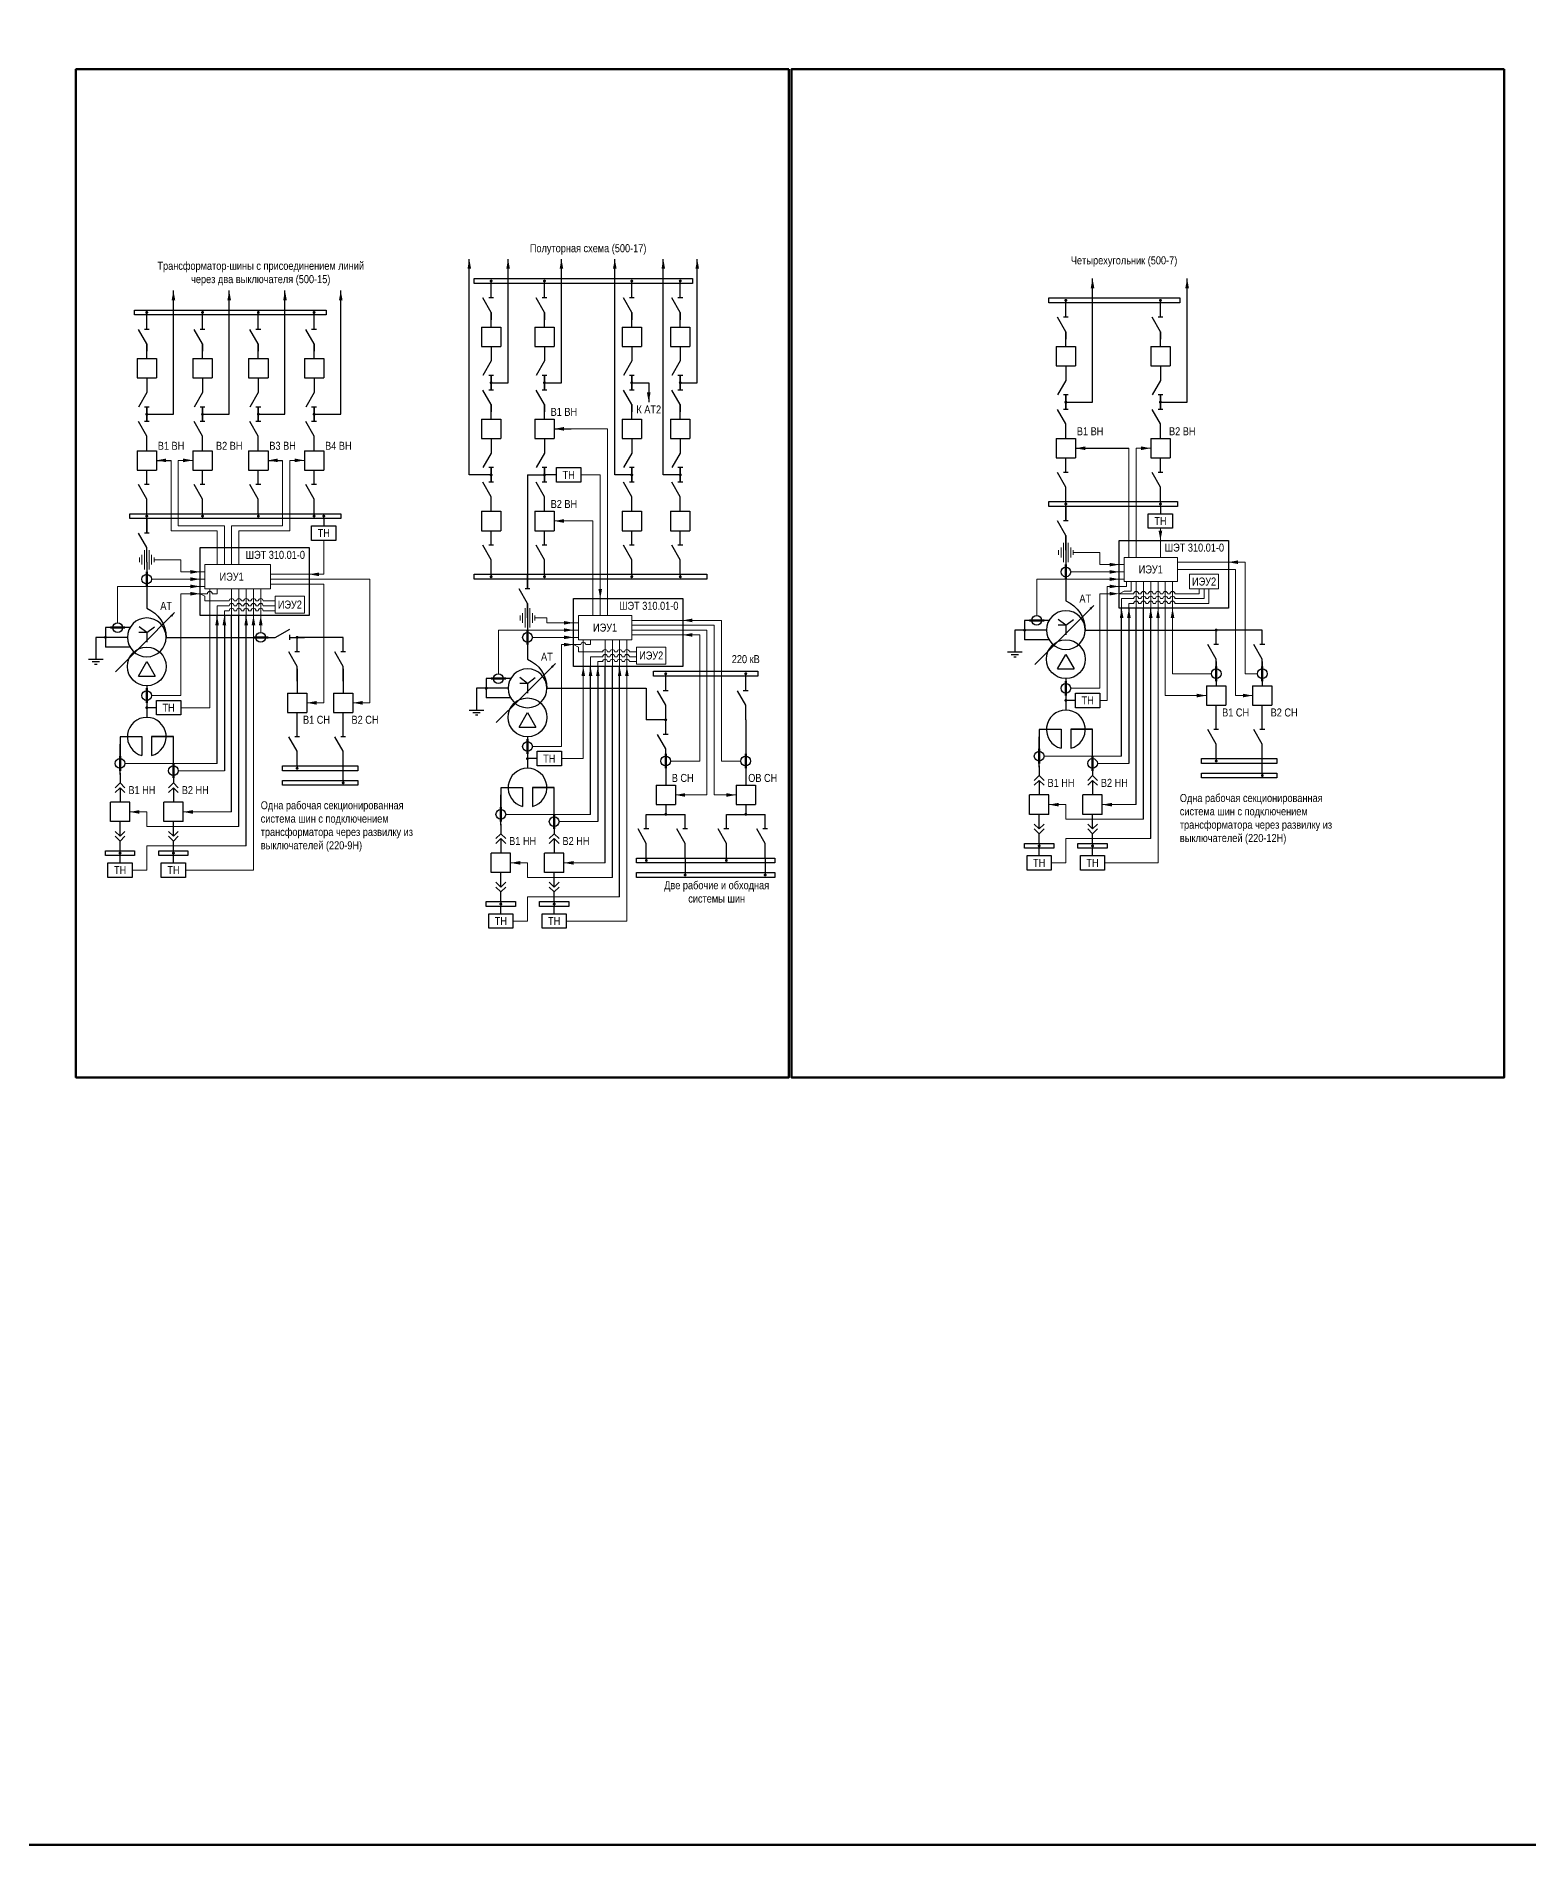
# Model space of a CAD drawing. Header units: millimetres. Extents: x 25558 to 49929, y 1902 to 19390.
# Drawn here: x 27109 to 27725, y 14208 to 14954 of the extents above; entities that cross this region are included whole.
import ezdxf
from ezdxf.enums import TextEntityAlignment as Align

# ---------------------------------------------------------------- set-up
doc = ezdxf.new("R2010")
doc.units = ezdxf.units.MM
doc.layers.add('Основная', color=7, linetype='Continuous', lineweight=30)
doc.layers.add('Тонкая', color=7, linetype='Continuous', lineweight=5)
doc.styles.add('Narrow', font='ARIALN.TTF')
doc.styles.add('Вывод', font='tahoma.ttf', dxfattribs={"height": 2.5})
doc.styles.add('Компонент', font='ARIALN.TTF', dxfattribs={"height": 3.5})

# ---------------------------------------------------------------- blocks, each defined once
blk = doc.blocks.new('*U23')
at = {"color": 0}
blk.add_line((0, 0), (6, 3.43), dxfattribs=at)
blk = doc.blocks.new('*U11')
at = {"color": 0}
blk.add_line((0, -1), (0, 1), dxfattribs=at)
blk = doc.blocks.new('*U34')
at = {"color": 0}
for p, q in [((0, 3), (0, 9)), ((0, -9), (0, -3))]:
    blk.add_line(p, q, dxfattribs=at)
at = {"color": 0, "ltscale": 0.25, "rotation": 89.99999999999999}
for name, p in [('*U23', (0, -3)), ('*U11', (0, 3))]:
    blk.add_blockref(name, p, dxfattribs=at)
at = {"layer": 'Основная'}
for tag, height, style, p in [('В1', 2.5, 'Вывод', (2, 7)), ('ОУ', 3.5, 'Компонент', (-12, 0)), ('В2', 2.5, 'Вывод', (2, -7))]:
    blk.add_attdef(tag, text='', height=height, dxfattribs=dict(at, style=style)).set_placement(p, align=Align.MIDDLE_CENTER)
blk = doc.blocks.new('*U28')
at = {"color": 0}
for p, q in [((0, 0), (-8, 0)), ((-8, -8), (-8, 0)), ((0, -8), (0, 0)), ((0, -8), (-8, -8))]:
    blk.add_line(p, q, dxfattribs=at)
at = {"layer": 'Основная', "style": 'Компонент'}
blk.add_attdef('ОУ', text='', height=3.5, dxfattribs=at).set_placement((-15, -3), align=Align.MIDDLE_CENTER)
blk = doc.blocks.new('*U35')
at = {"color": 0}
for p, q in [((0, 9), (0, 3)), ((0, -3), (0, -9))]:
    blk.add_line(p, q, dxfattribs=at)
at = {"color": 0, "ltscale": 0.25, "xscale": -1, "rotation": 90}
for name, p in [('*U23', (0, 3)), ('*U11', (0, -3))]:
    blk.add_blockref(name, p, dxfattribs=at)
at = {"layer": 'Основная'}
for tag, height, style, p in [('В2', 2.5, 'Вывод', (2, 7)), ('ОУ', 3.5, 'Компонент', (-12, 0)), ('В1', 2.5, 'Вывод', (2, -7))]:
    blk.add_attdef(tag, text='', height=height, dxfattribs=dict(at, style=style)).set_placement(p, align=Align.MIDDLE_CENTER)
blk = doc.blocks.new('*U26')
at = {"ltscale": 0.25}
blk.add_circle((0, 0), 2, dxfattribs=at)
at = {"layer": 'Основная', "color": 0, "lineweight": 50}
blk.add_line((0, -3), (0, 3), dxfattribs=at)
at = {"layer": 'Основная', "style": 'Компонент'}
blk.add_attdef('ОУ', text='', height=3.5, dxfattribs=at).set_placement((-6, 0), align=Align.MIDDLE_CENTER)
blk = doc.blocks.new('*U40')
at = {"ltscale": 0.25}
for p, q in [((-3.46, -4), (0, 2)), ((0, 2), (3.46, -4)), ((-3.46, -4), (3.46, -4))]:
    blk.add_line(p, q, dxfattribs=at)
blk.add_circle((0, 0), 8, dxfattribs=at)
at = {"layer": 'Основная', "style": 'Компонент'}
blk.add_attdef('ОУ', text='', height=3.5, dxfattribs=at).set_placement((17, 0), align=Align.MIDDLE_CENTER)
blk = doc.blocks.new('*U41')
at = {"ltscale": 0.25}
for p, q in [((0, 0), (-20, 0)), ((14.44, 0), (0, 0))]:
    blk.add_line(p, q, dxfattribs=at)
blk.add_lwpolyline([(-18, 0, 1, 0, 0), (-20, 0, 0, 0, 0)], format="xyseb", dxfattribs=at)
at = {"layer": 'Основная', "style": 'Вывод'}
blk.add_attdef('ОС', text='', height=2.5, dxfattribs=at).set_placement((3, 2), align=Align.MIDDLE_CENTER)
blk = doc.blocks.new('*U42')
at = {"ltscale": 0.25}
for q in [(-3.2, 4.4), (3.2, 4.4), (0, -2), (3.21, 2)]:
    blk.add_line((0, 2), q, dxfattribs=at)
blk.add_circle((0, 0), 8, dxfattribs=at)
blk.add_arc((5.23, -0.15), 13.23, 113.28026, 179.33961, dxfattribs=at)
at = {"layer": 'Основная', "style": 'Компонент'}
blk.add_attdef('ОУ', text='', height=3.5, dxfattribs=at).set_placement((-17, 0), align=Align.MIDDLE_CENTER)
blk = doc.blocks.new('*U43')
at = {"color": 0}
for p, q in [((-3, 0), (3, 0)), ((0, 3), (0, 0)), ((-1.5, -1), (1.5, -1)), ((-0.5, -2), (0.5, -2))]:
    blk.add_line(p, q, dxfattribs=at)
blk = doc.blocks.new('*U20')
at = {"ltscale": 0.25}
blk.add_circle((0, 0), 2, dxfattribs=at)
at = {"layer": 'Основная', "color": 0, "lineweight": 50}
blk.add_line((3, 0), (-3, 0), dxfattribs=at)
at = {"layer": 'Основная', "style": 'Компонент'}
blk.add_attdef('ОУ', text='', height=3.5, dxfattribs=at).set_placement((0, -6), align=Align.MIDDLE_CENTER)
blk = doc.blocks.new('*U943')
at = {"layer": 'Основная', "ltscale": 0.25}
for p, q in [((2, 2), (0, 0)), ((0, 0), (2, -2))]:
    blk.add_line(p, q, dxfattribs=at)
blk = doc.blocks.new('*U32')
at = {"color": 0}
for p, q in [((0, 6), (0, 2)), ((0, 0), (0, -6))]:
    blk.add_line(p, q, dxfattribs=at)
at = {"color": 0, "ltscale": 0.25, "xscale": -1, "rotation": 90}
for p in [(0, 2), (0, 0)]:
    blk.add_blockref('*U943', p, dxfattribs=at)
at = {"layer": 'Основная'}
for tag, height, style, p in [('ОУ2', 3.5, 'Компонент', (-5, 6)), ('В2', 2.5, 'Вывод', (3, 6)), ('ОУ1', 3.5, 'Компонент', (-5, -6)), ('В1', 2.5, 'Вывод', (3, -6))]:
    blk.add_attdef(tag, text='', height=height, dxfattribs=dict(at, style=style)).set_placement(p, align=Align.MIDDLE_CENTER)
blk = doc.blocks.new('*U33')
at = {"color": 0}
for p, q in [((0, 0), (0, 6)), ((0, -6), (0, -2))]:
    blk.add_line(p, q, dxfattribs=at)
at = {"color": 0, "ltscale": 0.25, "rotation": 89.99999999999999}
for p in [(0, 0), (0, -2)]:
    blk.add_blockref('*U943', p, dxfattribs=at)
at = {"layer": 'Основная'}
for tag, height, style, p in [('ОУ1', 3.5, 'Компонент', (-5, 6)), ('В1', 2.5, 'Вывод', (3, 6)), ('ОУ2', 3.5, 'Компонент', (-5, -6)), ('В2', 2.5, 'Вывод', (3, -6))]:
    blk.add_attdef(tag, text='', height=height, dxfattribs=dict(at, style=style)).set_placement(p, align=Align.MIDDLE_CENTER)
blk = doc.blocks.new('*U52')
at = {"color": 0}
for p, q in [((0, 3), (0, 9)), ((0, -9), (0, -3))]:
    blk.add_line(p, q, dxfattribs=at)
at = {"color": 0, "ltscale": 0.25, "rotation": 89.99999999999999}
for name, p in [('*U23', (0, -3)), ('*U11', (0, 3))]:
    blk.add_blockref(name, p, dxfattribs=at)
at = {"layer": 'Основная'}
for tag, height, style, p in [('В1', 2.5, 'Вывод', (2, 7)), ('ОУ', 3.5, 'Компонент', (-13, -1)), ('В2', 2.5, 'Вывод', (2, -7))]:
    blk.add_attdef(tag, text='', height=height, dxfattribs=dict(at, style=style)).set_placement(p, align=Align.MIDDLE_CENTER)

msp = doc.modelspace()

# ---------------------------------------------------------------- linework, layer by layer
for p, q in [((27323, 14792), (27330, 14792)), ((27159, 14779), (27165, 14779)), ((27205, 14779), (27211, 14779)), ((27538, 14784), (27560, 14784)), ((27557, 14657), (27557, 14718)), ((27560, 14718), (27560, 14654)), ((27563, 14637), (27563, 14718)), ((27566, 14631), (27566, 14718)), ((27569, 14623), (27569, 14718)), ((27184, 14654), (27184, 14715)), ((27187, 14715), (27187, 14651)), ((27190, 14634), (27190, 14715)), ((27193, 14628), (27193, 14715)), ((27196, 14620), (27196, 14715)), ((27338, 14633), (27338, 14694)), ((27341, 14694), (27341, 14630)), ((27344, 14613), (27344, 14694)), ((27347, 14607), (27347, 14694)), ((27350, 14599), (27350, 14694))]:
    msp.add_line(p, q)
at = {"layer": 'Основная'}
for p, q in [((27288, 14773), (27288, 14862)), ((27304, 14811), (27304, 14862)), ((27326, 14811), (27326, 14862)), ((27348, 14773), (27348, 14862)), ((27368, 14773), (27368, 14862)), ((27382, 14811), (27382, 14862)), ((27297, 14852), (27297, 14853)), ((27319, 14852), (27319, 14853)), ((27355, 14852), (27355, 14853)), ((27375, 14852), (27375, 14853)), ((27545, 14803), (27545, 14854)), ((27584, 14803), (27584, 14854)), ((27166, 14798), (27166, 14849)), ((27189, 14798), (27189, 14849)), ((27212, 14798), (27212, 14849)), ((27235, 14798), (27235, 14849)), ((27534, 14844), (27534, 14845)), ((27573, 14844), (27573, 14845)), ((27155, 14839), (27155, 14840)), ((27178, 14839), (27178, 14840)), ((27201, 14839), (27201, 14840)), ((27224, 14839), (27224, 14840)), ((27297, 14840), (27297, 14837)), ((27319, 14840), (27319, 14837)), ((27355, 14840), (27355, 14837)), ((27375, 14840), (27375, 14837)), ((27534, 14832), (27534, 14829)), ((27573, 14832), (27573, 14829)), ((27155, 14827), (27155, 14824)), ((27178, 14827), (27178, 14824)), ((27201, 14827), (27201, 14824)), ((27224, 14827), (27224, 14824)), ((27297, 14811), (27304, 14811)), ((27319, 14811), (27326, 14811)), ((27355, 14811), (27362, 14811)), ((27362, 14811), (27362, 14803)), ((27375, 14811), (27382, 14811)), ((27297, 14802), (27297, 14799)), ((27319, 14802), (27319, 14799)), ((27355, 14802), (27355, 14799)), ((27375, 14802), (27375, 14799)), ((27534, 14803), (27545, 14803)), ((27573, 14803), (27584, 14803)), ((27155, 14798), (27166, 14798)), ((27178, 14798), (27189, 14798)), ((27201, 14798), (27212, 14798)), ((27224, 14798), (27235, 14798)), ((27534, 14774), (27534, 14778)), ((27573, 14774), (27573, 14778)), ((27155, 14769), (27155, 14773)), ((27178, 14769), (27178, 14773)), ((27201, 14769), (27201, 14773)), ((27224, 14769), (27224, 14773)), ((27297, 14773), (27288, 14773)), ((27312, 14773), (27312, 14730)), ((27312, 14773), (27319, 14773)), ((27324, 14773), (27319, 14773)), ((27355, 14773), (27348, 14773)), ((27375, 14773), (27368, 14773)), ((27155, 14755), (27155, 14757)), ((27155, 14755), (27155, 14749)), ((27178, 14757), (27178, 14756)), ((27201, 14757), (27201, 14756)), ((27224, 14757), (27224, 14756)), ((27228, 14755), (27228, 14756)), ((27228, 14755), (27228, 14752)), ((27534, 14760), (27534, 14762)), ((27534, 14760), (27534, 14754)), ((27534, 14760), (27534, 14754)), ((27573, 14762), (27573, 14761)), ((27573, 14760), (27573, 14761)), ((27573, 14760), (27573, 14757)), ((27297, 14744), (27297, 14748)), ((27319, 14744), (27319, 14748)), ((27355, 14744), (27355, 14748)), ((27375, 14744), (27375, 14748)), ((27534, 14748), (27534, 14722)), ((27155, 14737), (27155, 14722)), ((27534, 14740), (27534, 14725)), ((27297, 14732), (27297, 14731)), ((27312, 14730), (27312, 14726)), ((27319, 14732), (27319, 14731)), ((27355, 14732), (27355, 14731)), ((27375, 14732), (27375, 14731)), ((27155, 14722), (27155, 14718)), ((27312, 14720), (27312, 14701)), ((27534, 14725), (27534, 14721)), ((27236, 14706), (27217, 14706)), ((27615, 14709), (27596, 14709)), ((27312, 14701), (27312, 14697)), ((27596, 14696), (27596, 14686)), ((27615, 14696), (27615, 14686)), ((27217, 14693), (27217, 14683)), ((27236, 14693), (27236, 14683)), ((27369, 14690), (27369, 14691)), ((27402, 14690), (27402, 14691)), ((27534, 14689), (27534, 14676)), ((27155, 14686), (27155, 14673)), ((27361, 14685), (27361, 14672)), ((27159, 14677), (27155, 14677)), ((27217, 14671), (27217, 14675)), ((27236, 14671), (27236, 14675)), ((27538, 14680), (27534, 14680)), ((27596, 14674), (27596, 14678)), ((27615, 14674), (27615, 14678)), ((27369, 14672), (27361, 14672)), ((27402, 14672), (27402, 14654)), ((27523, 14668), (27523, 14655)), ((27144, 14665), (27144, 14652)), ((27144, 14649.5), (27144, 14662)), ((27312, 14665), (27312, 14652)), ((27523, 14652.5), (27523, 14665)), ((27217, 14653), (27217, 14652)), ((27236, 14647), (27236, 14653)), ((27316, 14656), (27312, 14656)), ((27369, 14654), (27369, 14645)), ((27402, 14654), (27402, 14645)), ((27596, 14656), (27596, 14655)), ((27615, 14650), (27615, 14656)), ((27236, 14647), (27236, 14646)), ((27301, 14644), (27301, 14631)), ((27615, 14650), (27615, 14649)), ((27301, 14628.5), (27301, 14641)), ((27369, 14637), (27369, 14633)), ((27402, 14637), (27402, 14633)), ((27361, 14633), (27369, 14633)), ((27369, 14633), (27377, 14633)), ((27394, 14633), (27402, 14633)), ((27402, 14633), (27410, 14633)), ((27523, 14621), (27523, 14619)), ((27545, 14621), (27545, 14619)), ((27144, 14616), (27144, 14618)), ((27144, 14613), (27144, 14616)), ((27166, 14616), (27166, 14618)), ((27166, 14613), (27166, 14616)), ((27361, 14615), (27361, 14614)), ((27377, 14615), (27377, 14609)), ((27394, 14615), (27394, 14614)), ((27410, 14615), (27410, 14609)), ((27523, 14616), (27523, 14619)), ((27545, 14616), (27545, 14619)), ((27377, 14609), (27377, 14608)), ((27410, 14609), (27410, 14608)), ((27301, 14597), (27301, 14595)), ((27301, 14592), (27301, 14595)), ((27323, 14597), (27323, 14595)), ((27323, 14592), (27323, 14595))]:
    msp.add_line(p, q, dxfattribs=at)
for points in [[(27290, 14854), (27380, 14854), (27380, 14852), (27290, 14852)], [(27527, 14846), (27581, 14846), (27581, 14844), (27527, 14844)], [(27150, 14841), (27229, 14841), (27229, 14839), (27150, 14839)], [(27324, 14776), (27334, 14776), (27334, 14770), (27324, 14770)], [(27148, 14757), (27235, 14757), (27235, 14755), (27148, 14755)], [(27527, 14762), (27580, 14762), (27580, 14760), (27527, 14760)], [(27568, 14757), (27578, 14757), (27578, 14751), (27568, 14751)], [(27223, 14752), (27233, 14752), (27233, 14746), (27223, 14746)], [(27177, 14743), (27222, 14743), (27222, 14715), (27177, 14715)], [(27556, 14746), (27601, 14746), (27601, 14718), (27556, 14718)], [(27290, 14732), (27386, 14732), (27386, 14730), (27290, 14730)], [(27331, 14722), (27376, 14722), (27376, 14694), (27331, 14694)], [(27364, 14692), (27407, 14692), (27407, 14690), (27364, 14690)], [(27538, 14683), (27548, 14683), (27548, 14677), (27538, 14677)], [(27159, 14680), (27169, 14680), (27169, 14674), (27159, 14674)], [(27316, 14659), (27326, 14659), (27326, 14653), (27316, 14653)], [(27211, 14653), (27242, 14653), (27242, 14651), (27211, 14651)], [(27590, 14656), (27621, 14656), (27621, 14654), (27590, 14654)], [(27211, 14647), (27242, 14647), (27242, 14645), (27211, 14645)], [(27590, 14650), (27621, 14650), (27621, 14648), (27590, 14648)], [(27517, 14621), (27529, 14621), (27529, 14619), (27517, 14619)], [(27539, 14621), (27551, 14621), (27551, 14619), (27539, 14619)], [(27138, 14618), (27150, 14618), (27150, 14616), (27138, 14616)], [(27160, 14618), (27172, 14618), (27172, 14616), (27160, 14616)], [(27357, 14615), (27414, 14615), (27414, 14613), (27357, 14613)], [(27518, 14616), (27528, 14616), (27528, 14610), (27518, 14610)], [(27540, 14616), (27550, 14616), (27550, 14610), (27540, 14610)], [(27139, 14613), (27149, 14613), (27149, 14607), (27139, 14607)], [(27161, 14613), (27171, 14613), (27171, 14607), (27161, 14607)], [(27357, 14609), (27414, 14609), (27414, 14607), (27357, 14607)], [(27295, 14597), (27307, 14597), (27307, 14595), (27295, 14595)], [(27296, 14592), (27306, 14592), (27306, 14586), (27296, 14586)], [(27317, 14597), (27329, 14597), (27329, 14595), (27317, 14595)], [(27318, 14592), (27328, 14592), (27328, 14586), (27318, 14586)]]:
    msp.add_lwpolyline(points, close=True, dxfattribs=at)
at = {"layer": 'Основная', "ltscale": 0.25, "const_width": 0.6}
for points in [[(27296.7, 14853, 1), (27297.3, 14853, 1)], [(27318.7, 14853, 1), (27319.3, 14853, 1)], [(27354.7, 14853, 1), (27355.3, 14853, 1)], [(27374.7, 14853, 1), (27375.3, 14853, 1)], [(27533.7, 14845, 1), (27534.3, 14845, 1)], [(27572.7, 14845, 1), (27573.3, 14845, 1)], [(27154.7, 14840, 1), (27155.3, 14840, 1)], [(27177.7, 14840, 1), (27178.3, 14840, 1)], [(27200.7, 14840, 1), (27201.3, 14840, 1)], [(27223.7, 14840, 1), (27224.3, 14840, 1)], [(27297.3, 14811.01, 1), (27296.7, 14811.01, 1)], [(27319.3, 14811.01, 1), (27318.7, 14811.01, 1)], [(27355.3, 14811.01, 1), (27354.7, 14811.01, 1)], [(27375.3, 14811.01, 1), (27374.7, 14811.01, 1)], [(27534.3, 14803.01, 1), (27533.7, 14803.01, 1)], [(27573.3, 14803.01, 1), (27572.7, 14803.01, 1)], [(27155.3, 14798.01, 1), (27154.7, 14798.01, 1)], [(27178.3, 14798.01, 1), (27177.7, 14798.01, 1)], [(27201.3, 14798.01, 1), (27200.7, 14798.01, 1)], [(27224.3, 14798.01, 1), (27223.7, 14798.01, 1)], [(27297.3, 14773.01, 1), (27296.7, 14773.01, 1)], [(27319.3, 14773.01, 1), (27318.7, 14773.01, 1)], [(27355.3, 14773.01, 1), (27354.7, 14773.01, 1)], [(27375.3, 14773.01, 1), (27374.7, 14773.01, 1)], [(27154.7, 14756, 1), (27155.3, 14756, 1)], [(27177.7, 14756, 1), (27178.3, 14756, 1)], [(27200.7, 14756, 1), (27201.3, 14756, 1)], [(27223.7, 14756, 1), (27224.3, 14756, 1)], [(27227.7, 14756, 1), (27228.3, 14756, 1)], [(27533.7, 14761, 1), (27534.3, 14761, 1)], [(27572.7, 14761, 1), (27573.3, 14761, 1)], [(27296.7, 14731, 1), (27297.3, 14731, 1)], [(27318.7, 14731, 1), (27319.3, 14731, 1)], [(27354.7, 14731, 1), (27355.3, 14731, 1)], [(27374.7, 14731, 1), (27375.3, 14731, 1)], [(27137.7, 14706, 1), (27138.3, 14706, 1)], [(27216.7, 14706, 1), (27217.3, 14706, 1)], [(27516.7, 14709, 1), (27517.3, 14709, 1)], [(27595.7, 14709, 1), (27596.3, 14709, 1)], [(27368.7, 14691, 1), (27369.3, 14691, 1)], [(27401.7, 14691, 1), (27402.3, 14691, 1)], [(27294.7, 14685, 1), (27295.3, 14685, 1)], [(27533.7, 14680, 1), (27534.3, 14680, 1)], [(27154.7, 14677, 1), (27155.3, 14677, 1)], [(27369.3, 14672.01, 1), (27368.7, 14672.01, 1)], [(27216.7, 14652, 1), (27217.3, 14652, 1)], [(27311.7, 14656, 1), (27312.3, 14656, 1)], [(27595.7, 14655, 1), (27596.3, 14655, 1)], [(27235.7, 14646, 1), (27236.3, 14646, 1)], [(27614.7, 14649, 1), (27615.3, 14649, 1)], [(27369.3, 14633.01, 1), (27368.7, 14633.01, 1)], [(27402.3, 14633.01, 1), (27401.7, 14633.01, 1)], [(27143.7, 14617, 1), (27144.3, 14617, 1)], [(27165.7, 14617, 1), (27166.3, 14617, 1)], [(27360.7, 14614, 1), (27361.3, 14614, 1)], [(27393.7, 14614, 1), (27394.3, 14614, 1)], [(27522.7, 14620, 1), (27523.3, 14620, 1)], [(27544.7, 14620, 1), (27545.3, 14620, 1)], [(27376.7, 14608, 1), (27377.3, 14608, 1)], [(27409.7, 14608, 1), (27410.3, 14608, 1)], [(27300.7, 14596, 1), (27301.3, 14596, 1)], [(27322.7, 14596, 1), (27323.3, 14596, 1)]]:
    msp.add_lwpolyline(points, format="xyb", close=True, dxfattribs=at)
at = {"layer": 'Основная'}
for points in [[(27527, 14713), (27517, 14713)], [(27517, 14713), (27517, 14705)], [(27138, 14706), (27134, 14706)], [(27134, 14706), (27134, 14700)], [(27147, 14706), (27137, 14706)], [(27148, 14710), (27138, 14710)], [(27138, 14710), (27138, 14702)], [(27163, 14706), (27181, 14706)], [(27181, 14706), (27208, 14706)], [(27517, 14709), (27513, 14709)], [(27513, 14709), (27513, 14703)], [(27526, 14709), (27516, 14709)], [(27527, 14705), (27517, 14705)], [(27542, 14709), (27560, 14709)], [(27560, 14709), (27596, 14709)], [(27148, 14702), (27138, 14702)], [(27305, 14689), (27295, 14689)], [(27295, 14689), (27295, 14681)], [(27534, 14689), (27534, 14681)], [(27155, 14686), (27155, 14678)], [(27295, 14685), (27291, 14685)], [(27291, 14685), (27291, 14679)], [(27304, 14685), (27294, 14685)], [(27305, 14681), (27295, 14681)], [(27320, 14685), (27338, 14685)], [(27338, 14685), (27361, 14685)], [(27523, 14668.13), (27532, 14668.13), (27532, 14660.25)], [(27523, 14668.13), (27532, 14668.13)], [(27545, 14668.13), (27536, 14668.13), (27536, 14660.25)], [(27536, 14668.13), (27545, 14668.13)], [(27545, 14653), (27545, 14668.13)], [(27144, 14665.13), (27153, 14665.13), (27153, 14657.25)], [(27144, 14665.13), (27153, 14665.13)], [(27166, 14665.13), (27157, 14665.13), (27157, 14657.25)], [(27157, 14665.13), (27166, 14665.13)], [(27166, 14650), (27166, 14665.13)], [(27312, 14665), (27312, 14657)], [(27301, 14644.13), (27310, 14644.13), (27310, 14636.25)], [(27301, 14644.13), (27310, 14644.13)], [(27323, 14644.13), (27314, 14644.13), (27314, 14636.25)], [(27314, 14644.13), (27323, 14644.13)], [(27323, 14629), (27323, 14644.13)]]:
    msp.add_lwpolyline(points, dxfattribs=at)
at = {"layer": 'Основная', "ltscale": 0.25}
for centre in [(27155, 14665), (27534, 14668), (27312, 14644)]:
    msp.add_arc(centre, 8, 284.47752, 255.5225, dxfattribs=at)
at = {"layer": 'Тонкая'}
for p, q in [((27330, 14792), (27345, 14792)), ((27345, 14792), (27345, 14722)), ((27165, 14779), (27165, 14750)), ((27174, 14779), (27168, 14779)), ((27168, 14779), (27168, 14752)), ((27211, 14779), (27211, 14752)), ((27220, 14779), (27214, 14779)), ((27214, 14779), (27214, 14750)), ((27560, 14784), (27560, 14746)), ((27569, 14784), (27563, 14784)), ((27563, 14784), (27563, 14746)), ((27334, 14773), (27342, 14773)), ((27342, 14773), (27342, 14722)), ((27165, 14750), (27184, 14750)), ((27168, 14752), (27187, 14752)), ((27184, 14750), (27184, 14743)), ((27187, 14752), (27187, 14750)), ((27187, 14750), (27187, 14743)), ((27211, 14752), (27190, 14752)), ((27190, 14752), (27190, 14743)), ((27193, 14743), (27193, 14750)), ((27193, 14750), (27214, 14750)), ((27323, 14754), (27339, 14754)), ((27339, 14754), (27339, 14722)), ((27573, 14751), (27573, 14746)), ((27154, 14742), (27154, 14734)), ((27156, 14742), (27156, 14734)), ((27184, 14743), (27184, 14736)), ((27187, 14743), (27187, 14736)), ((27190, 14743), (27190, 14736)), ((27193, 14743), (27193, 14736)), ((27228, 14746), (27228, 14732)), ((27531, 14742), (27531, 14740)), ((27532, 14743), (27532, 14739)), ((27533, 14745), (27533, 14737)), ((27535, 14745), (27535, 14737)), ((27536, 14743), (27536, 14739)), ((27537, 14742), (27537, 14740)), ((27537, 14741), (27548, 14741)), ((27548, 14741), (27548, 14736)), ((27560, 14746), (27560, 14739)), ((27563, 14746), (27563, 14739)), ((27573, 14746), (27573, 14739)), ((27152, 14739), (27152, 14737)), ((27153, 14740), (27153, 14736)), ((27157, 14740), (27157, 14736)), ((27158, 14739), (27158, 14737)), ((27158, 14738), (27169, 14738)), ((27169, 14738), (27169, 14733)), ((27169, 14733), (27177, 14733)), ((27177, 14733), (27179, 14733)), ((27536, 14733), (27556, 14733)), ((27548, 14736), (27556, 14736)), ((27556, 14736), (27558, 14736)), ((27556, 14733), (27558, 14733)), ((27601, 14737), (27580, 14737)), ((27601, 14734), (27580, 14734)), ((27608, 14737), (27601, 14737)), ((27604, 14734), (27601, 14734)), ((27604, 14682), (27604, 14734)), ((27608, 14691), (27608, 14737)), ((27143, 14712), (27143, 14727)), ((27143, 14727), (27177, 14727)), ((27157, 14730), (27177, 14730)), ((27177, 14730), (27179, 14730)), ((27177, 14727), (27179, 14727)), ((27181, 14715), (27181, 14726)), ((27184, 14724), (27184, 14726)), ((27190, 14715), (27190, 14726)), ((27193, 14715), (27193, 14726)), ((27196, 14715), (27196, 14726)), ((27199, 14715), (27199, 14726)), ((27202, 14715), (27202, 14726)), ((27206, 14732), (27222, 14732)), ((27206, 14730), (27222, 14730)), ((27206, 14728), (27222, 14728)), ((27222, 14732), (27228, 14732)), ((27247, 14730), (27222, 14730)), ((27222, 14728), (27228, 14728)), ((27228, 14679), (27228, 14728)), ((27247, 14679), (27247, 14730)), ((27522, 14715), (27522, 14730)), ((27522, 14730), (27556, 14730)), ((27551, 14680), (27551, 14727)), ((27551, 14727), (27556, 14727)), ((27556, 14730), (27558, 14730)), ((27556, 14727), (27559, 14727)), ((27559, 14727), (27559, 14729)), ((27561, 14725), (27561, 14729)), ((27563, 14718), (27563, 14729)), ((27566, 14718), (27566, 14729)), ((27569, 14718), (27569, 14729)), ((27572, 14718), (27572, 14729)), ((27575, 14718), (27575, 14729)), ((27578, 14718), (27578, 14729)), ((27589, 14724), (27589, 14726)), ((27591, 14722), (27591, 14726)), ((27593, 14720), (27593, 14726)), ((27169, 14682), (27169, 14724)), ((27169, 14724), (27177, 14724)), ((27177, 14724), (27180, 14724)), ((27177, 14724), (27179, 14723)), ((27179, 14723), (27179, 14721)), ((27179, 14721), (27188, 14721)), ((27182, 14724), (27184, 14724)), ((27184, 14715), (27184, 14719)), ((27184, 14719), (27189, 14719)), ((27188, 14721), (27189, 14721)), ((27188, 14721), (27189, 14721)), ((27188, 14719), (27189, 14719)), ((27191, 14721), (27192, 14721)), ((27191, 14721), (27192, 14721)), ((27191, 14719), (27192, 14719)), ((27191, 14719), (27192, 14719)), ((27194, 14721), (27195, 14721)), ((27194, 14721), (27195, 14721)), ((27194, 14719), (27195, 14719)), ((27194, 14719), (27195, 14719)), ((27197, 14721), (27198, 14721)), ((27197, 14721), (27198, 14721)), ((27197, 14719), (27198, 14719)), ((27197, 14719), (27198, 14719)), ((27200, 14721), (27201, 14721)), ((27200, 14719), (27201, 14719)), ((27203, 14721), (27208, 14721)), ((27203, 14719), (27208, 14719)), ((27311, 14718), (27311, 14710)), ((27313, 14718), (27313, 14710)), ((27339, 14722), (27339, 14715)), ((27342, 14722), (27342, 14715)), ((27345, 14722), (27345, 14715)), ((27548, 14685), (27548, 14724)), ((27548, 14724), (27554, 14724)), ((27558, 14725), (27556, 14724)), ((27556, 14724), (27562, 14724)), ((27556, 14724), (27560, 14724)), ((27557, 14722), (27562, 14722)), ((27557, 14718), (27557, 14722)), ((27558, 14725), (27561, 14725)), ((27560, 14720), (27562, 14720)), ((27560, 14718), (27560, 14720)), ((27564, 14724), (27565, 14724)), ((27564, 14724), (27565, 14724)), ((27564, 14722), (27565, 14722)), ((27564, 14722), (27565, 14722)), ((27564, 14720), (27565, 14720)), ((27564, 14720), (27565, 14720)), ((27567, 14724), (27568, 14724)), ((27567, 14724), (27568, 14724)), ((27567, 14722), (27568, 14722)), ((27567, 14722), (27568, 14722)), ((27567, 14720), (27568, 14720)), ((27567, 14720), (27568, 14720)), ((27570, 14724), (27571, 14724)), ((27570, 14724), (27571, 14724)), ((27570, 14722), (27571, 14722)), ((27570, 14722), (27571, 14722)), ((27570, 14720), (27571, 14720)), ((27570, 14720), (27571, 14720)), ((27572, 14613), (27572, 14718)), ((27573, 14724), (27574, 14724)), ((27573, 14724), (27574, 14724)), ((27573, 14722), (27574, 14722)), ((27573, 14722), (27574, 14722)), ((27573, 14720), (27574, 14720)), ((27573, 14720), (27574, 14720)), ((27575, 14718), (27575, 14682)), ((27576, 14724), (27577, 14724)), ((27576, 14724), (27577, 14724)), ((27576, 14722), (27577, 14722)), ((27576, 14722), (27577, 14722)), ((27576, 14720), (27577, 14720)), ((27576, 14720), (27577, 14720)), ((27578, 14691), (27578, 14718)), ((27579, 14724), (27589, 14724)), ((27579, 14722), (27591, 14722)), ((27579, 14720), (27593, 14720)), ((27181, 14677), (27181, 14715)), ((27187, 14715), (27187, 14717)), ((27187, 14717), (27189, 14717)), ((27188, 14717), (27189, 14717)), ((27191, 14717), (27192, 14717)), ((27191, 14717), (27192, 14717)), ((27194, 14717), (27195, 14717)), ((27194, 14717), (27195, 14717)), ((27197, 14717), (27198, 14717)), ((27197, 14717), (27198, 14717)), ((27199, 14610), (27199, 14715)), ((27200, 14717), (27201, 14717)), ((27202, 14708), (27202, 14715)), ((27203, 14717), (27208, 14717)), ((27309, 14715), (27309, 14713)), ((27310, 14716), (27310, 14712)), ((27314, 14716), (27314, 14712)), ((27315, 14715), (27315, 14713)), ((27315, 14714), (27320, 14714)), ((27320, 14712), (27320, 14714)), ((27331, 14712), (27320, 14712)), ((27331, 14712), (27333, 14712)), ((27376, 14713), (27355, 14713)), ((27355, 14711), (27376, 14711)), ((27392, 14713), (27376, 14713)), ((27389, 14711), (27376, 14711)), ((27389, 14641), (27389, 14711)), ((27392, 14655), (27392, 14713)), ((27300, 14691), (27300, 14709)), ((27300, 14709), (27331, 14709)), ((27314, 14706), (27331, 14706)), ((27326, 14661), (27326, 14703)), ((27326, 14703), (27331, 14703)), ((27331, 14709), (27333, 14709)), ((27331, 14706), (27333, 14706)), ((27331, 14703), (27334, 14703)), ((27331, 14703), (27333, 14702)), ((27335, 14694), (27335, 14705)), ((27336, 14703), (27338, 14703)), ((27338, 14703), (27338, 14705)), ((27344, 14694), (27344, 14705)), ((27347, 14694), (27347, 14705)), ((27350, 14694), (27350, 14705)), ((27353, 14694), (27353, 14705)), ((27355, 14709), (27376, 14709)), ((27355, 14707), (27376, 14707)), ((27386, 14709), (27376, 14709)), ((27383, 14707), (27376, 14707)), ((27383, 14655), (27383, 14707)), ((27386, 14641), (27386, 14709)), ((27333, 14702), (27333, 14700)), ((27333, 14700), (27342, 14700)), ((27338, 14694), (27338, 14698)), ((27338, 14698), (27343, 14698)), ((27341, 14694), (27341, 14696)), ((27341, 14696), (27343, 14696)), ((27342, 14700), (27343, 14700)), ((27342, 14700), (27343, 14700)), ((27342, 14698), (27343, 14698)), ((27342, 14696), (27343, 14696)), ((27345, 14700), (27346, 14700)), ((27345, 14700), (27346, 14700)), ((27345, 14698), (27346, 14698)), ((27345, 14698), (27346, 14698)), ((27345, 14696), (27346, 14696)), ((27345, 14696), (27346, 14696)), ((27348, 14700), (27349, 14700)), ((27348, 14700), (27349, 14700)), ((27348, 14698), (27349, 14698)), ((27348, 14698), (27349, 14698)), ((27348, 14696), (27349, 14696)), ((27348, 14696), (27349, 14696)), ((27351, 14700), (27352, 14700)), ((27351, 14700), (27352, 14700)), ((27351, 14698), (27352, 14698)), ((27351, 14698), (27352, 14698)), ((27351, 14696), (27352, 14696)), ((27351, 14696), (27352, 14696)), ((27354, 14700), (27357, 14700)), ((27354, 14698), (27357, 14698)), ((27354, 14696), (27357, 14696)), ((27335, 14656), (27335, 14694)), ((27353, 14589), (27353, 14694)), ((27594, 14691), (27578, 14691)), ((27613, 14691), (27608, 14691)), ((27157, 14682), (27169, 14682)), ((27536, 14685), (27548, 14685)), ((27575, 14682), (27592, 14682)), ((27604, 14682), (27611, 14682)), ((27169, 14677), (27181, 14677)), ((27228, 14679), (27221, 14679)), ((27247, 14679), (27240, 14679)), ((27548, 14680), (27551, 14680)), ((27314, 14661), (27326, 14661)), ((27146, 14654), (27184, 14654)), ((27168, 14651), (27187, 14651)), ((27326, 14656), (27335, 14656)), ((27371, 14655), (27383, 14655)), ((27392, 14655), (27400, 14655)), ((27525, 14657), (27557, 14657)), ((27547, 14654), (27560, 14654)), ((27373, 14641), (27386, 14641)), ((27398, 14641), (27389, 14641)), ((27527, 14637), (27534, 14637)), ((27534, 14637), (27534, 14631)), ((27563, 14637), (27549, 14637)), ((27148, 14634), (27155, 14634)), ((27155, 14634), (27155, 14628)), ((27190, 14634), (27170, 14634)), ((27303, 14633), (27338, 14633)), ((27325, 14630), (27341, 14630)), ((27534, 14631), (27566, 14631)), ((27155, 14628), (27193, 14628)), ((27534, 14613), (27534, 14623)), ((27534, 14623), (27569, 14623)), ((27155, 14610), (27155, 14620)), ((27155, 14620), (27196, 14620)), ((27149, 14610), (27155, 14610)), ((27171, 14610), (27199, 14610)), ((27305, 14613), (27312, 14613)), ((27312, 14613), (27312, 14607)), ((27312, 14607), (27347, 14607)), ((27344, 14613), (27327, 14613)), ((27528, 14613), (27534, 14613)), ((27550, 14613), (27572, 14613)), ((27312, 14589), (27312, 14599)), ((27312, 14599), (27350, 14599)), ((27306, 14589), (27312, 14589)), ((27328, 14589), (27353, 14589))]:
    msp.add_line(p, q, dxfattribs=at)
at = {"layer": 'Тонкая', "lineweight": 50}
msp.add_lwpolyline([(25558, 19390), (32565, 19390), (32565, 14208), (25558, 14208)], close=True, dxfattribs=at)
at = {"layer": 'Тонкая', "color": 3, "lineweight": 50}
for points in [[(27419.8, 14940.3), (27419.8, 14524.5), (27125.8, 14524.5), (27125.8, 14940.3)], [(27714.8, 14940.3), (27714.8, 14524.5), (27420.8, 14524.5), (27420.8, 14940.3)]]:
    msp.add_lwpolyline(points, close=True, dxfattribs=at)
at = {"layer": 'Тонкая', "ltscale": 0.3}
for points in [[(27288, 14862, 0, 1.5, 0), (27288, 14858, 0, 0, 0)], [(27304, 14862, 0, 1.5, 0), (27304, 14858, 0, 0, 0)], [(27326, 14862, 0, 1.5, 0), (27326, 14858, 0, 0, 0)], [(27348, 14862, 0, 1.5, 0), (27348, 14858, 0, 0, 0)], [(27368, 14862, 0, 1.5, 0), (27368, 14858, 0, 0, 0)], [(27382, 14862, 0, 1.5, 0), (27382, 14858, 0, 0, 0)], [(27545, 14854, 0, 1.5, 0), (27545, 14850, 0, 0, 0)], [(27584, 14854, 0, 1.5, 0), (27584, 14850, 0, 0, 0)], [(27166, 14849, 0, 1.5, 0), (27166, 14845, 0, 0, 0)], [(27189, 14849, 0, 1.5, 0), (27189, 14845, 0, 0, 0)], [(27212, 14849, 0, 1.5, 0), (27212, 14845, 0, 0, 0)], [(27235, 14849, 0, 1.5, 0), (27235, 14845, 0, 0, 0)], [(27362, 14803, 0, 1.5, 0), (27362, 14807, 0, 0, 0)], [(27323, 14792, 0, 1.5, 0), (27327, 14792, 0, 0, 0)], [(27159, 14779, 0, 1.5, 0), (27163, 14779, 0, 0, 0)], [(27174, 14779, 0, 1.5, 0), (27170, 14779, 0, 0, 0)], [(27205, 14779, 0, 1.5, 0), (27209, 14779, 0, 0, 0)], [(27220, 14779, 0, 1.5, 0), (27216, 14779, 0, 0, 0)], [(27538, 14784, 0, 1.5, 0), (27542, 14784, 0, 0, 0)], [(27569, 14784, 0, 1.5, 0), (27565, 14784, 0, 0, 0)], [(27323, 14754, 0, 1.5, 0), (27327, 14754, 0, 0, 0)], [(27573, 14746, 0, 1.5, 0), (27573, 14750, 0, 0, 0)], [(27177, 14733, 0, 1.5, 0), (27173, 14733, 0, 0, 0)], [(27222, 14732, 0, 1.5, 0), (27226, 14732, 0, 0, 0)], [(27556, 14736, 0, 1.5, 0), (27552, 14736, 0, 0, 0)], [(27556, 14733, 0, 1.5, 0), (27552, 14733, 0, 0, 0)], [(27601, 14737, 0, 1.5, 0), (27605, 14737, 0, 0, 0)], [(27177, 14730, 0, 1.5, 0), (27173, 14730, 0, 0, 0)], [(27177, 14727, 0, 1.5, 0), (27173, 14727, 0, 0, 0)], [(27342, 14722, 0, 1.5, 0), (27342, 14726, 0, 0, 0)], [(27556, 14730, 0, 1.5, 0), (27552, 14730, 0, 0, 0)], [(27556, 14727, 0, 1.5, 0), (27552, 14727, 0, 0, 0)], [(27177, 14724, 0, 1.5, 0), (27173, 14724, 0, 0, 0)], [(27556, 14724, 0, 1.5, 0), (27552, 14724, 0, 0, 0)], [(27557, 14718, 0, 1.5, 0), (27557, 14714, 0, 0, 0)], [(27560, 14718, 0, 1.5, 0), (27560, 14714, 0, 0, 0)], [(27569, 14718, 0, 1.5, 0), (27569, 14714, 0, 0, 0)], [(27572, 14718, 0, 1.5, 0), (27572, 14714, 0, 0, 0)], [(27578, 14718, 0, 1.5, 0), (27578, 14714, 0, 0, 0)], [(27184, 14715, 0, 1.5, 0), (27184, 14711, 0, 0, 0)], [(27187, 14715, 0, 1.5, 0), (27187, 14711, 0, 0, 0)], [(27196, 14715, 0, 1.5, 0), (27196, 14711, 0, 0, 0)], [(27199, 14715, 0, 1.5, 0), (27199, 14711, 0, 0, 0)], [(27202, 14715, 0, 1.5, 0), (27202, 14711, 0, 0, 0)], [(27331, 14712, 0, 1.5, 0), (27327, 14712, 0, 0, 0)], [(27376, 14713, 0, 1.5, 0), (27380, 14713, 0, 0, 0)], [(27331, 14709, 0, 1.5, 0), (27327, 14709, 0, 0, 0)], [(27331, 14706, 0, 1.5, 0), (27327, 14706, 0, 0, 0)], [(27331, 14703, 0, 1.5, 0), (27327, 14703, 0, 0, 0)], [(27376, 14707, 0, 1.5, 0), (27380, 14707, 0, 0, 0)], [(27335, 14694, 0, 1.5, 0), (27335, 14690, 0, 0, 0)], [(27338, 14694, 0, 1.5, 0), (27338, 14690, 0, 0, 0)], [(27341, 14694, 0, 1.5, 0), (27341, 14690, 0, 0, 0)], [(27350, 14694, 0, 1.5, 0), (27350, 14690, 0, 0, 0)], [(27353, 14694, 0, 1.5, 0), (27353, 14690, 0, 0, 0)], [(27592, 14682, 0, 1.5, 0), (27588, 14682, 0, 0, 0)], [(27611, 14682, 0, 1.5, 0), (27607, 14682, 0, 0, 0)], [(27221, 14679, 0, 1.5, 0), (27225, 14679, 0, 0, 0)], [(27240, 14679, 0, 1.5, 0), (27244, 14679, 0, 0, 0)], [(27373, 14641, 0, 1.5, 0), (27377, 14641, 0, 0, 0)], [(27398, 14641, 0, 1.5, 0), (27394, 14641, 0, 0, 0)], [(27527, 14637, 0, 1.5, 0), (27531, 14637, 0, 0, 0)], [(27549, 14637, 0, 1.5, 0), (27553, 14637, 0, 0, 0)], [(27148, 14634, 0, 1.5, 0), (27152, 14634, 0, 0, 0)], [(27170, 14634, 0, 1.5, 0), (27174, 14634, 0, 0, 0)], [(27305, 14613, 0, 1.5, 0), (27309, 14613, 0, 0, 0)], [(27327, 14613, 0, 1.5, 0), (27331, 14613, 0, 0, 0)]]:
    msp.add_lwpolyline(points, format="xyseb", dxfattribs=at)
at = {"layer": 'Тонкая'}
for points in [[(27179, 14736), (27206, 14736), (27206, 14726), (27179, 14726)], [(27558, 14739), (27580, 14739), (27580, 14729), (27558, 14729)], [(27585, 14732), (27597, 14732), (27597, 14726), (27585, 14726)], [(27208, 14723), (27220, 14723), (27220, 14716), (27208, 14716)], [(27333, 14715), (27355, 14715), (27355, 14705), (27333, 14705)], [(27357, 14702), (27369, 14702), (27369, 14695), (27357, 14695)]]:
    msp.add_lwpolyline(points, close=True, dxfattribs=at)
for centre in [(27181, 14724), (27190, 14721), (27190, 14719), (27190, 14717), (27193, 14721), (27193, 14719), (27193, 14717), (27196, 14721), (27196, 14719), (27196, 14717), (27199, 14721), (27199, 14719), (27199, 14717), (27202, 14721), (27202, 14719), (27202, 14717), (27563, 14724), (27563, 14722), (27563, 14720), (27566, 14724), (27566, 14722), (27566, 14720), (27569, 14724), (27569, 14722), (27569, 14720), (27572, 14724), (27572, 14722), (27572, 14720), (27575, 14724), (27575, 14722), (27575, 14720), (27578, 14724), (27578, 14722), (27578, 14720), (27335, 14703), (27344, 14700), (27344, 14698), (27344, 14696), (27347, 14700), (27347, 14698), (27347, 14696), (27350, 14700), (27350, 14698), (27350, 14696), (27353, 14700), (27353, 14698), (27353, 14696)]:
    msp.add_arc(centre, 1, 0, 180, dxfattribs=at)

# ---------------------------------------------------------------- block references
at = {"layer": 'Основная'}
for name, p in [('*U34', (27297, 14843)), ('*U34', (27319, 14843)), ('*U34', (27355, 14843)), ('*U34', (27375, 14843)), ('*U34', (27155, 14830)), ('*U34', (27178, 14830)), ('*U34', (27201, 14830)), ('*U34', (27224, 14830)), ('*U34', (27534, 14835)), ('*U34', (27573, 14835)), ('*U35', (27297, 14817)), ('*U35', (27319, 14817)), ('*U35', (27355, 14817)), ('*U35', (27375, 14817)), ('*U35', (27534, 14809)), ('*U35', (27573, 14809)), ('*U35', (27155, 14804)), ('*U35', (27178, 14804)), ('*U35', (27201, 14804)), ('*U35', (27224, 14804)), ('*U34', (27297, 14805)), ('*U34', (27319, 14805)), ('*U34', (27355, 14805)), ('*U34', (27375, 14805)), ('*U34', (27155, 14792)), ('*U34', (27178, 14792)), ('*U34', (27201, 14792)), ('*U34', (27224, 14792)), ('*U34', (27534, 14797)), ('*U34', (27573, 14797)), ('*U35', (27297, 14779)), ('*U35', (27319, 14779)), ('*U35', (27355, 14779)), ('*U35', (27375, 14779)), ('*U34', (27534, 14771)), ('*U34', (27573, 14771)), ('*U34', (27155, 14766)), ('*U34', (27178, 14766)), ('*U34', (27201, 14766)), ('*U34', (27224, 14766)), ('*U34', (27297, 14767)), ('*U34', (27319, 14767)), ('*U34', (27355, 14767)), ('*U34', (27375, 14767)), ('*U34', (27155, 14746)), ('*U34', (27534, 14751)), ('*U34', (27297, 14741)), ('*U34', (27319, 14741)), ('*U34', (27355, 14741)), ('*U34', (27375, 14741)), ('*U34', (27312, 14723)), ('*U34', (27217, 14697)), ('*U52', (27236, 14697)), ('*U34', (27596, 14700)), ('*U52', (27615, 14700)), ('*U34', (27369, 14681)), ('*U34', (27402, 14681)), ('*U34', (27596, 14665)), ('*U52', (27615, 14665)), ('*U34', (27217, 14662)), ('*U52', (27236, 14662)), ('*U34', (27369, 14663)), ('*U34', (27361, 14624)), ('*U34', (27377, 14624)), ('*U34', (27394, 14624)), ('*U34', (27410, 14624))]:
    msp.add_blockref(name, p, dxfattribs=at)
at = {"layer": 'Основная', "ltscale": 0.25}
for name, p, rotation in [('*U28', (27293, 14826), 180), ('*U28', (27315, 14826), 180), ('*U28', (27351, 14826), 180), ('*U28', (27371, 14826), 180), ('*U28', (27530, 14818), 180), ('*U28', (27569, 14818), 180), ('*U28', (27151, 14813), 180), ('*U28', (27174, 14813), 180), ('*U28', (27197, 14813), 180), ('*U28', (27220, 14813), 180), ('*U28', (27293, 14788), 180), ('*U28', (27315, 14788), 180), ('*U28', (27351, 14788), 180), ('*U28', (27371, 14788), 180), ('*U28', (27530, 14780), 180), ('*U28', (27569, 14780), 180), ('*U28', (27151, 14775), 180), ('*U28', (27174, 14775), 180), ('*U28', (27197, 14775), 180), ('*U28', (27220, 14775), 180), ('*U28', (27293, 14750), 180), ('*U28', (27315, 14750), 180), ('*U28', (27351, 14750), 180), ('*U28', (27371, 14750), 180), ('*U41', (27531.36, 14705.05), 224.9999999999999), ('*U41', (27152.36, 14702.05), 224.9999999999999), ('*U41', (27309.36, 14681.05), 224.9999999999999), ('*U28', (27213, 14675), 180), ('*U28', (27232, 14675), 180), ('*U28', (27592, 14678), 180), ('*U28', (27611, 14678), 180), ('*U28', (27365, 14637), 180), ('*U28', (27398, 14637), 180)]:
    msp.add_blockref(name, p, dxfattribs=dict(at, rotation=rotation))
for name, p in [('*U26', (27155, 14730)), ('*U26', (27534, 14733)), ('*U20', (27143, 14710)), ('*U20', (27522, 14713)), ('*U20', (27202, 14706)), ('*U26', (27312, 14706)), ('*U43', (27513, 14700)), ('*U43', (27134, 14697)), ('*U20', (27300, 14689)), ('*U26', (27534, 14685)), ('*U26', (27596, 14691)), ('*U26', (27615, 14691)), ('*U26', (27155, 14682)), ('*U43', (27291, 14676)), ('*U26', (27312, 14661)), ('*U26', (27369, 14655)), ('*U26', (27402, 14655)), ('*U26', (27523, 14657)), ('*U26', (27144, 14654)), ('*U26', (27166, 14651)), ('*U32', (27523, 14647)), ('*U26', (27545, 14654)), ('*U32', (27545, 14647)), ('*U32', (27144, 14644)), ('*U32', (27166, 14644)), ('*U28', (27148, 14638)), ('*U28', (27170, 14638)), ('*U26', (27301, 14633)), ('*U28', (27527, 14641)), ('*U28', (27549, 14641)), ('*U33', (27144, 14624)), ('*U33', (27166, 14624)), ('*U32', (27301, 14623)), ('*U26', (27323, 14630)), ('*U32', (27323, 14623)), ('*U33', (27523, 14627)), ('*U33', (27545, 14627)), ('*U28', (27305, 14617)), ('*U28', (27327, 14617)), ('*U33', (27301, 14603)), ('*U33', (27323, 14603))]:
    msp.add_blockref(name, p, dxfattribs=at)
at = {"layer": 'Основная', "ltscale": 0.35, "xscale": -1}
for p in [(27155, 14706), (27534, 14709), (27312, 14685)]:
    msp.add_blockref('*U42', p, dxfattribs=at)
at = {"layer": 'Основная', "rotation": 270}
msp.add_blockref('*U34', (27211, 14706), dxfattribs=at)
at = {"layer": 'Основная', "ltscale": 0.35}
for p in [(27534, 14697), (27155, 14694), (27312, 14673)]:
    msp.add_blockref('*U40', p, dxfattribs=at)

# ---------------------------------------------------------------- texts
at = {"layer": 'Основная', "char_height": 3.3, "style": 'Narrow'}
for s, insert, width, attachment_point in [('\\pxt3;Полуторная схема (500-17)', (27337, 14866), 91.869, 5), ('\\pxt3;Трансформатор-шины с присоединением линий через два выключателя (500-15)', (27202, 14856), 91.869, 5), ('\\pxt3;Четырехугольник (500-7)', (27558, 14861), 91.869, 5), ('\\pxi-3,l3,t3;В1 ВН', (27327, 14799), 21.8485, 5), ('\\pxi-3,l3,t3;К АТ2', (27362, 14800), 10, 5), ('\\pxi-3,l3,t3;В1 ВН', (27544, 14791), 21.8485, 5), ('\\pxi-3,l3,t3;В2 ВН', (27582, 14791), 21.8485, 5), ('\\pxi-3,l3,t3;В1 ВН', (27165, 14785), 21.8485, 5), ('\\pxi-3,l3,t3;В2 ВН', (27189, 14785), 21.8485, 5), ('\\pxi-3,l3,t3;В3 ВН', (27211, 14785), 21.8485, 5), ('\\pxi-3,l3,t3;В4 ВН', (27234, 14785), 21.8485, 5), ('\\pxqc;ТН', (27329, 14773), 10, 5), ('\\pxi-3,l3,t3;В2 ВН', (27327, 14761), 21.8485, 5), ('\\pxqc;ТН', (27573, 14754), 10, 5), ('\\pxqc;ТН', (27228, 14749), 10, 5), ('\\pxqc;ШЭТ 310.01-0', (27208, 14740), 29.7796, 5), ('\\pxqc;ШЭТ 310.01-0', (27587, 14743), 29.7796, 5), ('\\pxqc;ИЭУ1', (27190, 14731), 22, 5), ('\\pxqc;ИЭУ1', (27569, 14734), 22, 5), ('\\pxqc;ИЭУ2', (27591, 14729), 12, 5), ('\\pxi-3,l3,t3;AT', (27163, 14719), 10, 5), ('\\pxqc;ИЭУ2', (27214, 14719.5), 12, 5), ('\\pxqc;ШЭТ 310.01-0', (27362, 14719), 29.7796, 5), ('\\pxi-3,l3,t3;AT', (27542, 14722), 10, 5), ('\\pxqc;ИЭУ1', (27344, 14710), 22, 5), ('\\pxi-3,l3,t3;AT', (27320, 14698), 10, 5), ('\\pxqc;ИЭУ2', (27363, 14698.5), 12, 5), ('\\pxi-3,l3,t3;220 кВ', (27402, 14697), 53.3807, 5), ('\\pxqc;ТН', (27543, 14680), 10, 5), ('\\pxqc;ТН', (27164, 14677), 10, 5), ('\\pxi-3,l3,t3;В1 СН', (27225, 14672), 21.8485, 5), ('\\pxi-3,l3,t3;В2 СН', (27245, 14672), 21.8485, 5), ('\\pxi-3,l3,t3;В1 СН', (27604, 14675), 21.8485, 5), ('\\pxi-3,l3,t3;В2 СН', (27624, 14675), 21.8485, 5), ('\\pxqc;ТН', (27321, 14656), 10, 5), ('\\pxi-3,l3,t3;В1 НН', (27153, 14643), 21.8485, 5), ('\\pxi-3,l3,t3;В2 НН', (27175, 14643), 21.8485, 5), ('\\pxi-3,l3,t3;В СН', (27376, 14648), 10, 5), ('\\pxi-3,l3,t3;ОВ СН', (27409, 14648), 18.4694, 5), ('\\pxi-3,l3,t3;В1 НН', (27532, 14646), 21.8485, 5), ('\\pxi-3,l3,t3;В2 НН', (27554, 14646), 21.8485, 5), ('\\pxt3;Одна рабочая секционированная система шин с подключением трансформатора через развилку из выключателей (220-9Н)', (27202, 14628), 72.5506, 4), ('\\pxt3;Одна рабочая секционированная система шин с подключением трансформатора через развилку из выключателей (220-12Н)', (27581, 14631), 72.5506, 4), ('\\pxi-3,l3,t3;В1 НН', (27310, 14622), 21.8485, 5), ('\\pxi-3,l3,t3;В2 НН', (27332, 14622), 21.8485, 5), ('\\pxqc;ТН', (27523, 14613), 10, 5), ('\\pxqc;ТН', (27545, 14613), 10, 5), ('\\pxqc;ТН', (27144, 14610), 10, 5), ('\\pxqc;ТН', (27166, 14610), 10, 5), ('\\pxt3;Две рабочие и обходная системы шин', (27390, 14601), 43.1719, 5), ('\\pxqc;ТН', (27301, 14589), 10, 5), ('\\pxqc;ТН', (27323, 14589), 10, 5)]:
    msp.add_mtext(s, dxfattribs=dict(at, insert=insert, width=width, attachment_point=attachment_point))

doc.saveas('drawing.dxf')
